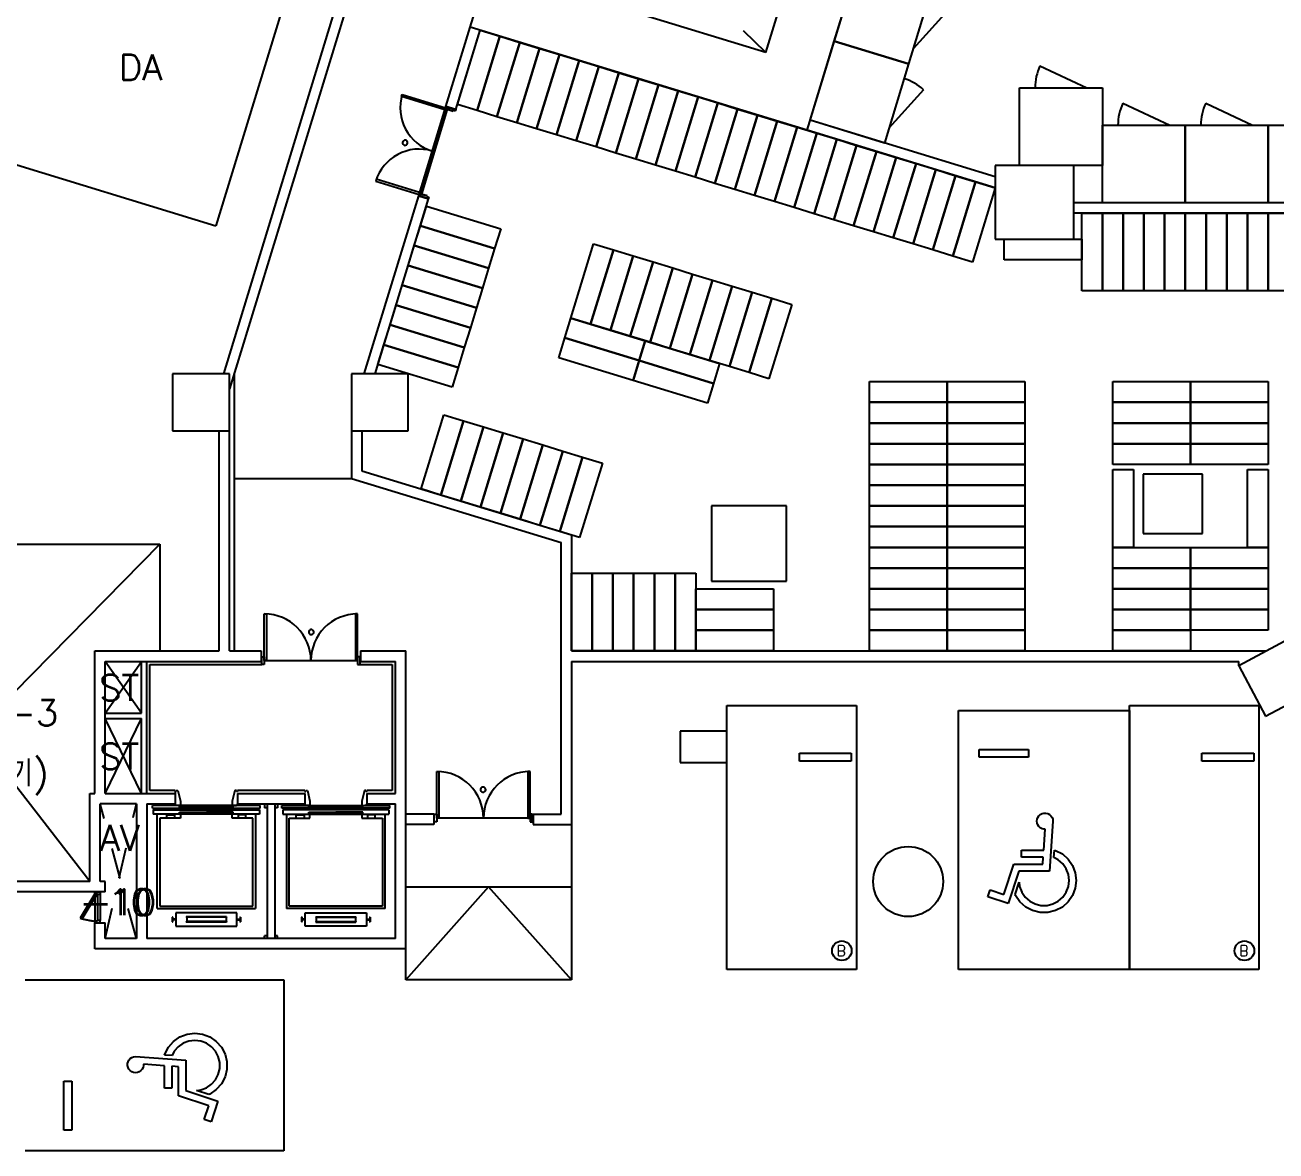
# Model space of a CAD drawing. Header units: millimetres. Extents: x -7614 to 421357, y 87385 to 341757.
# Drawn here: x 168320 to 192470, y 194727 to 216459 of the extents above; entities that cross this region are included whole.
import ezdxf
from ezdxf.enums import TextEntityAlignment as Align

# ---------------------------------------------------------------- set-up
doc = ezdxf.new("R2010")
doc.units = ezdxf.units.MM
doc.header["$LTSCALE"] = 600
doc.header["$MEASUREMENT"] = 0
doc.linetypes.add('HIDDEN', pattern=[2, 1, -1])
doc.layers.add('e-plan', color=9, linetype='CONTINUOUS')
doc.styles.add('kiahn', font='romans.shx', dxfattribs={"bigfont": 'cadhs.shx'})

msp = doc.modelspace()

# ---------------------------------------------------------------- linework, layer by layer
at = {"layer": 'e-plan'}
for p, q in [((176914, 216416), (178902, 222919)), ((182620, 215927), (184258, 221282)), ((183417, 214428), (185405, 220931)), ((183943, 216150), (184411, 217680)), ((173498, 217461), (172007, 212584)), ((174428, 217177), (172150, 209727)), ((174619, 217118), (172270, 209436)), ((185846, 217241), (185378, 215711)), ((182620, 215927), (180134, 216687)), ((186135, 216741), (185465, 215998)), ((176446, 214886), (176914, 216416)), ((183417, 214428), (176914, 216416)), ((176638, 214828), (177105, 216358)), ((176667, 214924), (177105, 216358)), ((177049, 214807), (177488, 216241)), ((177488, 216241), (177049, 214807)), ((177105, 216358), (177488, 216241)), ((177488, 216241), (177870, 216124)), ((183476, 214620), (183943, 216150)), ((183943, 216150), (185378, 215711)), ((185378, 215711), (183943, 216150)), ((177432, 214690), (177870, 216124)), ((177870, 216124), (177432, 214690)), ((177814, 214573), (178253, 216007)), ((178253, 216007), (177814, 214573)), ((177870, 216124), (178253, 216007)), ((178253, 216007), (178636, 215890)), ((178197, 214456), (178636, 215890)), ((178636, 215890), (178197, 214456)), ((178579, 214339), (179018, 215773)), ((179018, 215773), (178579, 214339)), ((178636, 215890), (179018, 215773)), ((179018, 215773), (179401, 215656)), ((185378, 215711), (184910, 214181)), ((187914, 215669), (188820, 215247)), ((178962, 214222), (179401, 215656)), ((179401, 215656), (178962, 214222)), ((179345, 214105), (179783, 215539)), ((179783, 215539), (179345, 214105)), ((179401, 215656), (179783, 215539)), ((179727, 213988), (180166, 215422)), ((180166, 215422), (179727, 213988)), ((179783, 215539), (180166, 215422)), ((180166, 215422), (180548, 215305)), ((180110, 213871), (180548, 215305)), ((180548, 215305), (180110, 213871)), ((180492, 213754), (180931, 215188)), ((180931, 215188), (180492, 213754)), ((180548, 215305), (180931, 215188)), ((180931, 215188), (181313, 215071)), ((185667, 215211), (184998, 214468)), ((187520, 215247), (189120, 215247)), ((187520, 213747), (187520, 215247)), ((189120, 215247), (189120, 213747)), ((175591, 215080), (175602, 215118)), ((175591, 215080), (175602, 215118)), ((176427, 214824), (175591, 215080)), ((176427, 214824), (175591, 215080)), ((175602, 215118), (176439, 214862)), ((175602, 215118), (176439, 214862)), ((180875, 213637), (181313, 215071)), ((181313, 215071), (180875, 213637)), ((181257, 213520), (181696, 214955)), ((181696, 214955), (181257, 213520)), ((181313, 215071), (181696, 214955)), ((181696, 214955), (182078, 214838)), ((189514, 214949), (190420, 214527)), ((191114, 214949), (192020, 214527)), ((176439, 214862), (175927, 213189)), ((175927, 213189), (176439, 214862)), ((175972, 213196), (176471, 214832)), ((176471, 214832), (175972, 213196)), ((176439, 214862), (176427, 214824)), ((176439, 214862), (176427, 214824)), ((176439, 214862), (176446, 214886)), ((176446, 214886), (176439, 214862)), ((176477, 214851), (176439, 214862)), ((176439, 214862), (176477, 214851)), ((176446, 214886), (176638, 214828)), ((176446, 214886), (176638, 214828)), ((176638, 214828), (176446, 214886)), ((176471, 214832), (176477, 214851)), ((176477, 214851), (176471, 214832)), ((176586, 214797), (176471, 214832)), ((176471, 214832), (176586, 214797)), ((176592, 214816), (176586, 214797)), ((176586, 214797), (176592, 214816)), ((176630, 214804), (176592, 214816)), ((176592, 214816), (176630, 214804)), ((176638, 214828), (176630, 214804)), ((176630, 214804), (176638, 214828)), ((177049, 214807), (176667, 214924)), ((177432, 214690), (177049, 214807)), ((181640, 213403), (182078, 214838)), ((182078, 214838), (181640, 213403)), ((182022, 213286), (182461, 214721)), ((182461, 214721), (182022, 213286)), ((182078, 214838), (182461, 214721)), ((182461, 214721), (182843, 214604)), ((177814, 214573), (177432, 214690)), ((178197, 214456), (177814, 214573)), ((178579, 214339), (178197, 214456)), ((182405, 213169), (182843, 214604)), ((182843, 214604), (182405, 213169)), ((182787, 213052), (183226, 214487)), ((183226, 214487), (182787, 213052)), ((182843, 214604), (183226, 214487)), ((183226, 214487), (183608, 214370)), ((187050, 213527), (183476, 214620)), ((184910, 214181), (183476, 214620)), ((189120, 214527), (190720, 214527)), ((189120, 213027), (189120, 214527)), ((190720, 214527), (192320, 214527)), ((190720, 213027), (190720, 214527)), ((190720, 214527), (190720, 213027)), ((192320, 214527), (193920, 214527)), ((192320, 213027), (192320, 214527)), ((192320, 214527), (192320, 213027)), ((178962, 214222), (178579, 214339)), ((179345, 214105), (178962, 214222)), ((183170, 212935), (183608, 214370)), ((183608, 214370), (183170, 212935)), ((187050, 213317), (183417, 214428)), ((183552, 212818), (183991, 214253)), ((183991, 214253), (183552, 212818)), ((183608, 214370), (183991, 214253)), ((183991, 214253), (184373, 214136)), ((166816, 214171), (172007, 212584)), ((179727, 213988), (179345, 214105)), ((180110, 213871), (179727, 213988)), ((183935, 212701), (184373, 214136)), ((184373, 214136), (183935, 212701)), ((184317, 212584), (184756, 214019)), ((184756, 214019), (184317, 212584)), ((184373, 214136), (184756, 214019)), ((184756, 214019), (185138, 213902)), ((180492, 213754), (180110, 213871)), ((180875, 213637), (180492, 213754)), ((184700, 212468), (185138, 213902)), ((185138, 213902), (184700, 212468)), ((185082, 212351), (185521, 213785)), ((185521, 213785), (185082, 212351)), ((185138, 213902), (185521, 213785)), ((185521, 213785), (185903, 213668)), ((189120, 213747), (187520, 213747)), ((181257, 213520), (180875, 213637)), ((181640, 213403), (181257, 213520)), ((185465, 212234), (185903, 213668)), ((185903, 213668), (185465, 212234)), ((185847, 212117), (186286, 213551)), ((186286, 213551), (185847, 212117)), ((185903, 213668), (186286, 213551)), ((186286, 213551), (186668, 213434)), ((175102, 213483), (175091, 213445)), ((175102, 213483), (175091, 213445)), ((175091, 213445), (175927, 213189)), ((175091, 213445), (175927, 213189)), ((175939, 213227), (175102, 213483)), ((175939, 213227), (175102, 213483)), ((182022, 213286), (181640, 213403)), ((182405, 213169), (182022, 213286)), ((186230, 212000), (186668, 213434)), ((186668, 213434), (186230, 212000)), ((187051, 213317), (186612, 211883)), ((186668, 213434), (187051, 213317)), ((174869, 209727), (175920, 213165)), ((175078, 209727), (176111, 213107)), ((175927, 213189), (175920, 213165)), ((175920, 213165), (175927, 213189)), ((175920, 213165), (176111, 213107)), ((175920, 213165), (176111, 213107)), ((176111, 213107), (175920, 213165)), ((175927, 213189), (175939, 213227)), ((175927, 213189), (175939, 213227)), ((175966, 213177), (175927, 213189)), ((175927, 213189), (175966, 213177)), ((175972, 213196), (175966, 213177)), ((175966, 213177), (175972, 213196)), ((176086, 213161), (175972, 213196)), ((175972, 213196), (176086, 213161)), ((176080, 213142), (176086, 213161)), ((176086, 213161), (176080, 213142)), ((176119, 213130), (176080, 213142)), ((176080, 213142), (176119, 213130)), ((176111, 213107), (176119, 213130)), ((176119, 213130), (176111, 213107)), ((182787, 213052), (182405, 213169)), ((183170, 212935), (182787, 213052)), ((195520, 213027), (188570, 213027)), ((190720, 213027), (189120, 213027)), ((192320, 213027), (190720, 213027)), ((193920, 213027), (192320, 213027)), ((175952, 212584), (176069, 212966)), ((176069, 212966), (177503, 212528)), ((183552, 212818), (183170, 212935)), ((183935, 212701), (183552, 212818)), ((195520, 212827), (188570, 212827)), ((188720, 212827), (189120, 212827)), ((188720, 211327), (188720, 212827)), ((189120, 212827), (189120, 211327)), ((189120, 212827), (189520, 212827)), ((189120, 211327), (189120, 212827)), ((189520, 212827), (189520, 211327)), ((189520, 212827), (189920, 212827)), ((189520, 211327), (189520, 212827)), ((189920, 212827), (189920, 211327)), ((189920, 212827), (190320, 212827)), ((189920, 211327), (189920, 212827)), ((190320, 212827), (190320, 211327)), ((190320, 212827), (190720, 212827)), ((190320, 211327), (190320, 212827)), ((190720, 212827), (190720, 211327)), ((190720, 212827), (191120, 212827)), ((190720, 211327), (190720, 212827)), ((191120, 212827), (191120, 211327)), ((191120, 212827), (191520, 212827)), ((191120, 211327), (191120, 212827)), ((191520, 212827), (191520, 211327)), ((191520, 212827), (191920, 212827)), ((191520, 211327), (191520, 212827)), ((191920, 212827), (191920, 211327)), ((191920, 212827), (192320, 212827)), ((191920, 211327), (191920, 212827)), ((192320, 212827), (192320, 211327)), ((192320, 212827), (192720, 212827)), ((192320, 211327), (192320, 212827)), ((175835, 212201), (175952, 212584)), ((177386, 212145), (175952, 212584)), ((175952, 212584), (177386, 212145)), ((177503, 212528), (177386, 212145)), ((184317, 212584), (183935, 212701)), ((184700, 212468), (184317, 212584)), ((185082, 212351), (184700, 212468)), ((185465, 212234), (185082, 212351)), ((187220, 211927), (187220, 212327)), ((187220, 212327), (188720, 212327)), ((188720, 212327), (188720, 211927)), ((175718, 211819), (175835, 212201)), ((177269, 211763), (175835, 212201)), ((175835, 212201), (177269, 211763)), ((177386, 212145), (177269, 211763)), ((178858, 210803), (179296, 212237)), ((179679, 212120), (179240, 210686)), ((179240, 210686), (179679, 212120)), ((179296, 212237), (179679, 212120)), ((179679, 212120), (180061, 212003)), ((185847, 212117), (185465, 212234)), ((186230, 212000), (185847, 212117)), ((175601, 211436), (175718, 211819)), ((177152, 211380), (175718, 211819)), ((175718, 211819), (177152, 211380)), ((179623, 210569), (180061, 212003)), ((180061, 212003), (179623, 210569)), ((180005, 210452), (180444, 211886)), ((180444, 211886), (180005, 210452)), ((180061, 212003), (180444, 211886)), ((180444, 211886), (180826, 211770)), ((186612, 211883), (186230, 212000)), ((188720, 211927), (187220, 211927)), ((177269, 211763), (177152, 211380)), ((180388, 210335), (180826, 211770)), ((180826, 211770), (180388, 210335)), ((180770, 210218), (181209, 211653)), ((181209, 211653), (180770, 210218)), ((180826, 211770), (181209, 211653)), ((181209, 211653), (181592, 211536)), ((175484, 211054), (175601, 211436)), ((177035, 210998), (175601, 211436)), ((175601, 211436), (177035, 210998)), ((177152, 211380), (177035, 210998)), ((181153, 210101), (181592, 211536)), ((181592, 211536), (181153, 210101)), ((181535, 209984), (181974, 211419)), ((181974, 211419), (181535, 209984)), ((181592, 211536), (181974, 211419)), ((181974, 211419), (182357, 211302)), ((189120, 211327), (188720, 211327)), ((189520, 211327), (189120, 211327)), ((189920, 211327), (189520, 211327)), ((190320, 211327), (189920, 211327)), ((190720, 211327), (190320, 211327)), ((191120, 211327), (190720, 211327)), ((191520, 211327), (191120, 211327)), ((191920, 211327), (191520, 211327)), ((192320, 211327), (191920, 211327)), ((192720, 211327), (192320, 211327)), ((181918, 209867), (182357, 211302)), ((182357, 211302), (181918, 209867)), ((182301, 209750), (182739, 211185)), ((182739, 211185), (182301, 209750)), ((182357, 211302), (182739, 211185)), ((182739, 211185), (183122, 211068)), ((175367, 210671), (175484, 211054)), ((176918, 210615), (175484, 211054)), ((175484, 211054), (176918, 210615)), ((177035, 210998), (176918, 210615)), ((183122, 211068), (182683, 209633)), ((175250, 210289), (175367, 210671)), ((175367, 210671), (176801, 210233)), ((176801, 210233), (175367, 210671)), ((176918, 210615), (176801, 210233)), ((178741, 210420), (178858, 210803)), ((178858, 210803), (180292, 210364)), ((179240, 210686), (178858, 210803)), ((179623, 210569), (179240, 210686)), ((178624, 210038), (178741, 210420)), ((178741, 210420), (180175, 209982)), ((180175, 209982), (178741, 210420)), ((180005, 210452), (179623, 210569)), ((180388, 210335), (180005, 210452)), ((180292, 210364), (180175, 209982)), ((180175, 209982), (180292, 210364)), ((180292, 210364), (181727, 209926)), ((175133, 209906), (175250, 210289)), ((175250, 210289), (176684, 209850)), ((176684, 209850), (175250, 210289)), ((176801, 210233), (176684, 209850)), ((180770, 210218), (180388, 210335)), ((181153, 210101), (180770, 210218)), ((176567, 209468), (175133, 209906)), ((180058, 209599), (178624, 210038)), ((180175, 209982), (180058, 209599)), ((180058, 209599), (180175, 209982)), ((180175, 209982), (181610, 209543)), ((181610, 209543), (180175, 209982)), ((181535, 209984), (181153, 210101)), ((181918, 209867), (181535, 209984)), ((181727, 209926), (181610, 209543)), ((182301, 209750), (181918, 209867)), ((172359, 209727), (172359, 204377)), ((176684, 209850), (176567, 209468)), ((182683, 209633), (182301, 209750)), ((181493, 209161), (180058, 209599)), ((181610, 209543), (181493, 209161)), ((184620, 209177), (184620, 209577)), ((184620, 209577), (186120, 209577)), ((186120, 209577), (186120, 209177)), ((186120, 209177), (186120, 209577)), ((186120, 209577), (187620, 209577)), ((187620, 209577), (187620, 209177)), ((189320, 209177), (189320, 209577)), ((189320, 209577), (190820, 209577)), ((190820, 209577), (190820, 209177)), ((190820, 209177), (190820, 209577)), ((190820, 209577), (192320, 209577)), ((192320, 209577), (192320, 209177)), ((186120, 209177), (184620, 209177)), ((184620, 208777), (184620, 209177)), ((184620, 209177), (186120, 209177)), ((186120, 209177), (186120, 208777)), ((187620, 209177), (186120, 209177)), ((186120, 208777), (186120, 209177)), ((186120, 209177), (187620, 209177)), ((187620, 209177), (187620, 208777)), ((190820, 209177), (189320, 209177)), ((189320, 208777), (189320, 209177)), ((189320, 209177), (190820, 209177)), ((190820, 209177), (190820, 208777)), ((192320, 209177), (190820, 209177)), ((190820, 208777), (190820, 209177)), ((190820, 209177), (192320, 209177)), ((192320, 209177), (192320, 208777)), ((175967, 207504), (176406, 208938)), ((176406, 208938), (176788, 208821)), ((176349, 207387), (176788, 208821)), ((176788, 208821), (176349, 207387)), ((176732, 207270), (177171, 208704)), ((177171, 208704), (176732, 207270)), ((176788, 208821), (177171, 208704)), ((177171, 208704), (177553, 208588)), ((186120, 208777), (184620, 208777)), ((184620, 208377), (184620, 208777)), ((184620, 208777), (186120, 208777)), ((186120, 208777), (186120, 208377)), ((187620, 208777), (186120, 208777)), ((186120, 208377), (186120, 208777)), ((186120, 208777), (187620, 208777)), ((187620, 208777), (187620, 208377)), ((190820, 208777), (189320, 208777)), ((189320, 208377), (189320, 208777)), ((189320, 208777), (190820, 208777)), ((190820, 208777), (190820, 208377)), ((192320, 208777), (190820, 208777)), ((190820, 208377), (190820, 208777)), ((190820, 208777), (192320, 208777)), ((192320, 208777), (192320, 208377)), ((172070, 204377), (172070, 208627)), ((172270, 204377), (172270, 208627)), ((174620, 208627), (174620, 207707)), ((174820, 208627), (174820, 207854)), ((177115, 207153), (177553, 208588)), ((177553, 208588), (177115, 207153)), ((177497, 207036), (177936, 208471)), ((177936, 208471), (177497, 207036)), ((177553, 208588), (177936, 208471)), ((177936, 208471), (178318, 208354)), ((177880, 206919), (178318, 208354)), ((178318, 208354), (177880, 206919)), ((178262, 206802), (178701, 208237)), ((178701, 208237), (178262, 206802)), ((178318, 208354), (178701, 208237)), ((178701, 208237), (179083, 208120)), ((186120, 208377), (184620, 208377)), ((184620, 207977), (184620, 208377)), ((184620, 208377), (186120, 208377)), ((186120, 208377), (186120, 207977)), ((187620, 208377), (186120, 208377)), ((186120, 207977), (186120, 208377)), ((186120, 208377), (187620, 208377)), ((187620, 208377), (187620, 207977)), ((190820, 208377), (189320, 208377)), ((189320, 207977), (189320, 208377)), ((189320, 208377), (190820, 208377)), ((190820, 208377), (190820, 207977)), ((192320, 208377), (190820, 208377)), ((190820, 207977), (190820, 208377)), ((190820, 208377), (192320, 208377)), ((192320, 208377), (192320, 207977)), ((178645, 206685), (179083, 208120)), ((179083, 208120), (178645, 206685)), ((179466, 208003), (179027, 206568)), ((179083, 208120), (179466, 208003)), ((186120, 207977), (184620, 207977)), ((184620, 207577), (184620, 207977)), ((184620, 207977), (186120, 207977)), ((186120, 207977), (186120, 207577)), ((187620, 207977), (186120, 207977)), ((186120, 207577), (186120, 207977)), ((186120, 207977), (187620, 207977)), ((187620, 207977), (187620, 207577)), ((190820, 207977), (189320, 207977)), ((192320, 207977), (190820, 207977)), ((174620, 207707), (178670, 206468)), ((174820, 207854), (178870, 206616)), ((189320, 207877), (189720, 207877)), ((189320, 206377), (189320, 207877)), ((189720, 207877), (189720, 206377)), ((191055, 207792), (189905, 207792)), ((189905, 207792), (189905, 206642)), ((191055, 206642), (191055, 207792)), ((191920, 207877), (192320, 207877)), ((191920, 206377), (191920, 207877)), ((192320, 207877), (192320, 206377)), ((176349, 207387), (175967, 207504)), ((186120, 207577), (184620, 207577)), ((184620, 207177), (184620, 207577)), ((184620, 207577), (186120, 207577)), ((186120, 207577), (186120, 207177)), ((187620, 207577), (186120, 207577)), ((186120, 207177), (186120, 207577)), ((186120, 207577), (187620, 207577)), ((187620, 207577), (187620, 207177)), ((176732, 207270), (176349, 207387)), ((177115, 207153), (176732, 207270)), ((177497, 207036), (177115, 207153)), ((177880, 206919), (177497, 207036)), ((186120, 207177), (184620, 207177)), ((184620, 206777), (184620, 207177)), ((184620, 207177), (186120, 207177)), ((186120, 207177), (186120, 206777)), ((187620, 207177), (186120, 207177)), ((186120, 206777), (186120, 207177)), ((186120, 207177), (187620, 207177)), ((187620, 207177), (187620, 206777)), ((178262, 206802), (177880, 206919)), ((178645, 206685), (178262, 206802)), ((186120, 206777), (184620, 206777)), ((184620, 206377), (184620, 206777)), ((184620, 206777), (186120, 206777)), ((186120, 206777), (186120, 206377)), ((187620, 206777), (186120, 206777)), ((186120, 206377), (186120, 206777)), ((186120, 206777), (187620, 206777)), ((187620, 206777), (187620, 206377)), ((179027, 206568), (178645, 206685)), ((178870, 206616), (178870, 204377)), ((189905, 206642), (191055, 206642)), ((169570, 199927), (164520, 206438)), ((164520, 199927), (170920, 206438)), ((164520, 206438), (170920, 206438)), ((170920, 206438), (170920, 204377)), ((178670, 201227), (178670, 206468)), ((186120, 206377), (184620, 206377)), ((184620, 205977), (184620, 206377)), ((184620, 206377), (186120, 206377)), ((186120, 206377), (186120, 205977)), ((187620, 206377), (186120, 206377)), ((186120, 205977), (186120, 206377)), ((186120, 206377), (187620, 206377)), ((187620, 206377), (187620, 205977)), ((189720, 206377), (189320, 206377)), ((189320, 205977), (189320, 206377)), ((189320, 206377), (190820, 206377)), ((190820, 206377), (190820, 205977)), ((190820, 205977), (190820, 206377)), ((190820, 206377), (192320, 206377)), ((192320, 206377), (191920, 206377)), ((192320, 206377), (192320, 205977)), ((178870, 204377), (178870, 205877)), ((178870, 205877), (179270, 205877)), ((179270, 204377), (179270, 205877)), ((179270, 205877), (179670, 205877)), ((179270, 205877), (179270, 204377)), ((179670, 204377), (179670, 205877)), ((179670, 205877), (180070, 205877)), ((179670, 205877), (179670, 204377)), ((180070, 204377), (180070, 205877)), ((180070, 205877), (180470, 205877)), ((180070, 205877), (180070, 204377)), ((180470, 204377), (180470, 205877)), ((180470, 205877), (180870, 205877)), ((180470, 205877), (180470, 204377)), ((180870, 204377), (180870, 205877)), ((180870, 205877), (181270, 205877)), ((180870, 205877), (180870, 204377)), ((181270, 205877), (181270, 204377)), ((186120, 205977), (184620, 205977)), ((184620, 205577), (184620, 205977)), ((184620, 205977), (186120, 205977)), ((186120, 205977), (186120, 205577)), ((187620, 205977), (186120, 205977)), ((186120, 205577), (186120, 205977)), ((186120, 205977), (187620, 205977)), ((187620, 205977), (187620, 205577)), ((190820, 205977), (189320, 205977)), ((189320, 205577), (189320, 205977)), ((189320, 205977), (190820, 205977)), ((190820, 205977), (190820, 205577)), ((192320, 205977), (190820, 205977)), ((190820, 205577), (190820, 205977)), ((190820, 205977), (192320, 205977)), ((192320, 205977), (192320, 205577)), ((181270, 205177), (181270, 205577)), ((181270, 205577), (182770, 205577)), ((182770, 205577), (182770, 205177)), ((186120, 205577), (184620, 205577)), ((184620, 205177), (184620, 205577)), ((184620, 205577), (186120, 205577)), ((186120, 205577), (186120, 205177)), ((187620, 205577), (186120, 205577)), ((186120, 205177), (186120, 205577)), ((186120, 205577), (187620, 205577)), ((187620, 205577), (187620, 205177)), ((190820, 205577), (189320, 205577)), ((189320, 205177), (189320, 205577)), ((189320, 205577), (190820, 205577)), ((190820, 205577), (190820, 205177)), ((192320, 205577), (190820, 205577)), ((190820, 205177), (190820, 205577)), ((190820, 205577), (192320, 205577)), ((192320, 205577), (192320, 205177)), ((172940, 204192), (172940, 205092)), ((172940, 205092), (172980, 205092)), ((172980, 205092), (172980, 204192)), ((174740, 205092), (174700, 205092)), ((174700, 205092), (174700, 204192)), ((174740, 204192), (174740, 205092)), ((182770, 205177), (181270, 205177)), ((181270, 204777), (181270, 205177)), ((181270, 205177), (182770, 205177)), ((182770, 205177), (182770, 204777)), ((184620, 204777), (184620, 205177)), ((184620, 205177), (186120, 205177)), ((186120, 205177), (184620, 205177)), ((186120, 204777), (186120, 205177)), ((186120, 205177), (187620, 205177)), ((186120, 205177), (186120, 204777)), ((187620, 205177), (186120, 205177)), ((187620, 205177), (187620, 204777)), ((189320, 204777), (189320, 205177)), ((189320, 205177), (190820, 205177)), ((190820, 205177), (189320, 205177)), ((190820, 204777), (190820, 205177)), ((190820, 205177), (192320, 205177)), ((190820, 205177), (190820, 204777)), ((192320, 205177), (190820, 205177)), ((192320, 205177), (192320, 204777)), ((182770, 204777), (181270, 204777)), ((181270, 204377), (181270, 204777)), ((181270, 204777), (182770, 204777)), ((182770, 204777), (182770, 204377)), ((186120, 204777), (184620, 204777)), ((184620, 204377), (184620, 204777)), ((184620, 204777), (186120, 204777)), ((187620, 204777), (186120, 204777)), ((186120, 204377), (186120, 204777)), ((186120, 204777), (187620, 204777)), ((186120, 204777), (186120, 204377)), ((187620, 204777), (187620, 204377)), ((190820, 204777), (189320, 204777)), ((189320, 204377), (189320, 204777)), ((189320, 204777), (190820, 204777)), ((192320, 204777), (190820, 204777)), ((190820, 204777), (190820, 204377)), ((169670, 204377), (172070, 204377)), ((169670, 201627), (169670, 204377)), ((172270, 204377), (172880, 204377)), ((172880, 204377), (172880, 204177)), ((174800, 204377), (175670, 204377)), ((174800, 204377), (174800, 204177)), ((175670, 198627), (175670, 204377)), ((175670, 198627), (175670, 204377)), ((178870, 204377), (192287, 204377)), ((179270, 204377), (178870, 204377)), ((179670, 204377), (179270, 204377)), ((180070, 204377), (179670, 204377)), ((180470, 204377), (180070, 204377)), ((180870, 204377), (180470, 204377)), ((181270, 204377), (180870, 204377)), ((182770, 204377), (181270, 204377)), ((186120, 204377), (184620, 204377)), ((187620, 204377), (186120, 204377)), ((190820, 204377), (189320, 204377)), ((169870, 204177), (172880, 204177)), ((169870, 201627), (169870, 204177)), ((169870, 203177), (170570, 204177)), ((170570, 203177), (169870, 204177)), ((170570, 203177), (170570, 204177)), ((170670, 201627), (170670, 204177)), ((170730, 201687), (170730, 204117)), ((170730, 204117), (172890, 204117)), ((172890, 204117), (172890, 204267)), ((172890, 204267), (172940, 204267)), ((172940, 204117), (172890, 204117)), ((172940, 204267), (172940, 204117)), ((172940, 204192), (174740, 204192)), ((172980, 204192), (172940, 204192)), ((174700, 204192), (174740, 204192)), ((174740, 204267), (174740, 204117)), ((174790, 204267), (174740, 204267)), ((174740, 204117), (174790, 204117)), ((174790, 204117), (174790, 204267)), ((174790, 204117), (175410, 204117)), ((174800, 204177), (175470, 204177)), ((175410, 204117), (175410, 201687)), ((175470, 201627), (175470, 204177)), ((175470, 201627), (175470, 204177)), ((178870, 204177), (191754, 204177)), ((178870, 204177), (178870, 201027)), ((191754, 204093), (191754, 204177)), ((169870, 203177), (170570, 203177)), ((181870, 203327), (184370, 203327)), ((181870, 198227), (181870, 203327)), ((184370, 203327), (184370, 198227)), ((186342, 198227), (186342, 203227)), ((186342, 203227), (189642, 203227)), ((189642, 203327), (192142, 203327)), ((189642, 198227), (189642, 203327)), ((189642, 203227), (189642, 198227)), ((192142, 203327), (192142, 198227)), ((169870, 203077), (170570, 203077)), ((170570, 201627), (169870, 203077)), ((169870, 201627), (170570, 203077)), ((170570, 201627), (170570, 203077)), ((183270, 202252), (183270, 202402)), ((183270, 202402), (184270, 202402)), ((184270, 202402), (184270, 202252)), ((186742, 202325), (186742, 202475)), ((186742, 202475), (187692, 202475)), ((187692, 202475), (187692, 202325)), ((191042, 202252), (191042, 202402)), ((191042, 202402), (192042, 202402)), ((192042, 202402), (192042, 202252)), ((184270, 202252), (183270, 202252)), ((187692, 202325), (186742, 202325)), ((192042, 202252), (191042, 202252)), ((176270, 201152), (176270, 202052)), ((176270, 202052), (176310, 202052)), ((176310, 202052), (176310, 201152)), ((178070, 202052), (178030, 202052)), ((178030, 202052), (178030, 201152)), ((178070, 201152), (178070, 202052)), ((171221, 201687), (170730, 201687)), ((171221, 201687), (171221, 201662)), ((171221, 201662), (171221, 201427)), ((171221, 201662), (171241, 201662)), ((171241, 201662), (171241, 201687)), ((171241, 201687), (171271, 201687)), ((171271, 201687), (171321, 201477)), ((172371, 201687), (172321, 201477)), ((172401, 201687), (172371, 201687)), ((172401, 201662), (172401, 201687)), ((172421, 201662), (172401, 201662)), ((172421, 201687), (172421, 201662)), ((173721, 201687), (172421, 201687)), ((173721, 201687), (173721, 201662)), ((173721, 201662), (173741, 201662)), ((173741, 201662), (173741, 201687)), ((173741, 201687), (173771, 201687)), ((173771, 201687), (173821, 201477)), ((174871, 201687), (174821, 201477)), ((174901, 201687), (174871, 201687)), ((174901, 201662), (174901, 201687)), ((174921, 201662), (174901, 201662)), ((174921, 201687), (174921, 201662)), ((175410, 201687), (174921, 201687)), ((169570, 199927), (169570, 201627)), ((169570, 201627), (169670, 201627)), ((170470, 201427), (169770, 201427)), ((169770, 199927), (169770, 201427)), ((169870, 201627), (171221, 201627)), ((170470, 201427), (170470, 198827)), ((170670, 201427), (171221, 201427)), ((170670, 201427), (170670, 198827)), ((171221, 201627), (171221, 201427)), ((171241, 201417), (171221, 201417)), ((171221, 201417), (171221, 201397)), ((171241, 201397), (171241, 201417)), ((171321, 201477), (171321, 201397)), ((172321, 201477), (172321, 201397)), ((172401, 201397), (172401, 201417)), ((172401, 201417), (172421, 201417)), ((172421, 201627), (173721, 201627)), ((172421, 201627), (172421, 201427)), ((172421, 201427), (173721, 201427)), ((172421, 201417), (172421, 201397)), ((172945, 201427), (172945, 201352)), ((172995, 201427), (172995, 198827)), ((173145, 201427), (173145, 198827)), ((173195, 201427), (173195, 201352)), ((173721, 201627), (173721, 201427)), ((173741, 201417), (173721, 201417)), ((173721, 201417), (173721, 201397)), ((173741, 201397), (173741, 201417)), ((173821, 201477), (173821, 201397)), ((174821, 201477), (174821, 201397)), ((174901, 201397), (174901, 201417)), ((174901, 201417), (174921, 201417)), ((174921, 201627), (175470, 201627)), ((174921, 201627), (174921, 201427)), ((174921, 201427), (175470, 201427)), ((174921, 201417), (174921, 201397)), ((175470, 198827), (175470, 201427)), ((175470, 198827), (175470, 201427)), ((172861, 201397), (170781, 201397)), ((170781, 201342), (170781, 201397)), ((170781, 201342), (172861, 201342)), ((170796, 201312), (172846, 201312)), ((170796, 201312), (170796, 201230)), ((172846, 201230), (170796, 201230)), ((170871, 199406), (170871, 201230)), ((171058, 201150), (171058, 201217)), ((171058, 201217), (171208, 201217)), ((171208, 201217), (171208, 201150)), ((171321, 201397), (171241, 201397)), ((171301, 201387), (171820, 201387)), ((171301, 201355), (171301, 201387)), ((171820, 201355), (171301, 201355)), ((171301, 201267), (171820, 201267)), ((171301, 201235), (171301, 201267)), ((171820, 201235), (171301, 201235)), ((171321, 201230), (171321, 201150)), ((171820, 201387), (171820, 201355)), ((171820, 201267), (171820, 201235)), ((172341, 201387), (171822, 201387)), ((171822, 201387), (171822, 201355)), ((171822, 201355), (172341, 201355)), ((172341, 201267), (171822, 201267)), ((171822, 201267), (171822, 201235)), ((171822, 201235), (172341, 201235)), ((172321, 201397), (172401, 201397)), ((172321, 201150), (172321, 201230)), ((172341, 201355), (172341, 201387)), ((172341, 201235), (172341, 201267)), ((172583, 201217), (172433, 201217)), ((172433, 201217), (172433, 201150)), ((172583, 201150), (172583, 201217)), ((172771, 201230), (172771, 199406)), ((172846, 201312), (172846, 201230)), ((172861, 201342), (172861, 201397)), ((172995, 201352), (172945, 201352)), ((173195, 201352), (173145, 201352)), ((173281, 201397), (175361, 201397)), ((173281, 201342), (173281, 201397)), ((175361, 201342), (173281, 201342)), ((175346, 201312), (173296, 201312)), ((173296, 201312), (173296, 201230)), ((173296, 201230), (175346, 201230)), ((173371, 201230), (173371, 199406)), ((173558, 201150), (173558, 201217)), ((173558, 201217), (173708, 201217)), ((173708, 201217), (173708, 201150)), ((173821, 201397), (173741, 201397)), ((173801, 201387), (174320, 201387)), ((173801, 201355), (173801, 201387)), ((174320, 201355), (173801, 201355)), ((173801, 201267), (174320, 201267)), ((173801, 201235), (173801, 201267)), ((174320, 201235), (173801, 201235)), ((173821, 201150), (173821, 201230)), ((174320, 201387), (174320, 201355)), ((174320, 201267), (174320, 201235)), ((174841, 201387), (174322, 201387)), ((174322, 201387), (174322, 201355)), ((174322, 201355), (174841, 201355)), ((174841, 201267), (174322, 201267)), ((174322, 201267), (174322, 201235)), ((174322, 201235), (174841, 201235)), ((174821, 201397), (174901, 201397)), ((174821, 201230), (174821, 201150)), ((174841, 201355), (174841, 201387)), ((174841, 201235), (174841, 201267)), ((175083, 201217), (174933, 201217)), ((174933, 201217), (174933, 201150)), ((175083, 201150), (175083, 201217)), ((175271, 199406), (175271, 201230)), ((175346, 201312), (175346, 201230)), ((175361, 201342), (175361, 201397)), ((175361, 201342), (175361, 201397)), ((176210, 201227), (175670, 201227)), ((176210, 201227), (176210, 201027)), ((176220, 201077), (176220, 201227)), ((176220, 201227), (176270, 201227)), ((176270, 201227), (176270, 201077)), ((178070, 201227), (178070, 201077)), ((178120, 201227), (178070, 201227)), ((178120, 201077), (178120, 201227)), ((178130, 201227), (178130, 201027)), ((178130, 201227), (178670, 201227)), ((187872, 201165), (187893, 201195)), ((187893, 201195), (187921, 201220)), ((187921, 201220), (187954, 201238)), ((187954, 201238), (187991, 201247)), ((187991, 201247), (188028, 201247)), ((188028, 201247), (188065, 201238)), ((188065, 201238), (188098, 201220)), ((188098, 201220), (188126, 201195)), ((188126, 201195), (188147, 201165)), ((171016, 201150), (170921, 201150)), ((170921, 201150), (170921, 199450)), ((171321, 201150), (171016, 201150)), ((172679, 201150), (172321, 201150)), ((172721, 201150), (172679, 201150)), ((172721, 199450), (172721, 201150)), ((173421, 199450), (173421, 201150)), ((173421, 201150), (173463, 201150)), ((173463, 201150), (173821, 201150)), ((174821, 201150), (175126, 201150)), ((175126, 201150), (175221, 201150)), ((175221, 201150), (175221, 199450)), ((176210, 201027), (175670, 201027)), ((176270, 201077), (176220, 201077)), ((178070, 201152), (176270, 201152)), ((176310, 201152), (176270, 201152)), ((178030, 201152), (178070, 201152)), ((178070, 201077), (178120, 201077)), ((178130, 201027), (178870, 201027)), ((178870, 201027), (178870, 199827)), ((187854, 201092), (187859, 201130)), ((187859, 201055), (187854, 201092)), ((187859, 201130), (187872, 201165)), ((187872, 201020), (187859, 201055)), ((187893, 200989), (187872, 201020)), ((187921, 200964), (187893, 200989)), ((187954, 200947), (187921, 200964)), ((187991, 200938), (187954, 200947)), ((187987, 200533), (188015, 200938)), ((188015, 200938), (187991, 200938)), ((188165, 201092), (188096, 200125)), ((188147, 201165), (188161, 201130)), ((188161, 201130), (188165, 201092)), ((187557, 200395), (187557, 200533)), ((187557, 200533), (187987, 200533)), ((188184, 200389), (188194, 200533)), ((188194, 200533), (188213, 200529)), ((188213, 200529), (188346, 200459)), ((188346, 200459), (188458, 200360)), ((187214, 199677), (187409, 200263)), ((187409, 200263), (187967, 200263)), ((187977, 200395), (187557, 200395)), ((187967, 200263), (187977, 200395)), ((188267, 200345), (188184, 200389)), ((188354, 200268), (188267, 200345)), ((188421, 200172), (188354, 200268)), ((188458, 200360), (188543, 200236)), ((188543, 200236), (188596, 200096)), ((187508, 200125), (187301, 199502)), ((188096, 200125), (187508, 200125)), ((188462, 200063), (188421, 200172)), ((188476, 199947), (188462, 200063)), ((188596, 200096), (188614, 199947)), ((169870, 199727), (164320, 199727)), ((169570, 199927), (164520, 199927)), ((169670, 199727), (169770, 199727)), ((169670, 199692), (169670, 199727)), ((169870, 199927), (169770, 199927)), ((169770, 199727), (169770, 199692)), ((169870, 199727), (169870, 199927)), ((177270, 199827), (175670, 198027)), ((175670, 198027), (175670, 199827)), ((175670, 199827), (178870, 199827)), ((178870, 198027), (177270, 199827)), ((178870, 199827), (178870, 198027)), ((186908, 199634), (186951, 199765)), ((186951, 199765), (187214, 199677)), ((187433, 199680), (187512, 199917)), ((187512, 199917), (187522, 199831)), ((187522, 199831), (187564, 199722)), ((187564, 199722), (187630, 199626)), ((188354, 199626), (188421, 199722)), ((188421, 199722), (188462, 199831)), ((188462, 199831), (188476, 199947)), ((188596, 199798), (188543, 199658)), ((188614, 199947), (188596, 199798)), ((169670, 199692), (169670, 199162)), ((169720, 199692), (169670, 199692)), ((169720, 199677), (169720, 199692)), ((169720, 199677), (169720, 199177)), ((169770, 199677), (169720, 199677)), ((169770, 199692), (169770, 199677)), ((169770, 199677), (169770, 199177)), ((187301, 199502), (186908, 199634)), ((187441, 199658), (187433, 199680)), ((187527, 199535), (187441, 199658)), ((187639, 199435), (187527, 199535)), ((187630, 199626), (187717, 199549)), ((187717, 199549), (187821, 199495)), ((187821, 199495), (187934, 199467)), ((188051, 199467), (188164, 199495)), ((188164, 199495), (188267, 199549)), ((188267, 199549), (188354, 199626)), ((188458, 199535), (188346, 199435)), ((188543, 199658), (188458, 199535)), ((170871, 199406), (172771, 199406)), ((170921, 199450), (172721, 199450)), ((171159, 199240), (171159, 199151)), ((171164, 199240), (171159, 199240)), ((171167, 199238), (171170, 199204)), ((172411, 199326), (171231, 199326)), ((171231, 199326), (171231, 199066)), ((172209, 199246), (171433, 199246)), ((171433, 199246), (171433, 199238)), ((172209, 199238), (171433, 199238)), ((171441, 199238), (171441, 199154)), ((172201, 199238), (172201, 199154)), ((172209, 199246), (172209, 199238)), ((172411, 199066), (172411, 199326)), ((172475, 199238), (172472, 199204)), ((172477, 199240), (172483, 199240)), ((172483, 199240), (172483, 199151)), ((175271, 199406), (173371, 199406)), ((175221, 199450), (173421, 199450)), ((173659, 199240), (173659, 199151)), ((173664, 199240), (173659, 199240)), ((173667, 199238), (173670, 199204)), ((173731, 199326), (174911, 199326)), ((173731, 199066), (173731, 199326)), ((173933, 199246), (174709, 199246)), ((173933, 199246), (173933, 199238)), ((173933, 199238), (174709, 199238)), ((173941, 199238), (173941, 199154)), ((174701, 199238), (174701, 199154)), ((174709, 199246), (174709, 199238)), ((174911, 199326), (174911, 199066)), ((174975, 199238), (174972, 199204)), ((174977, 199240), (174983, 199240)), ((174983, 199240), (174983, 199151)), ((187772, 199366), (187639, 199435)), ((187917, 199330), (187772, 199366)), ((188067, 199330), (187917, 199330)), ((187934, 199467), (188051, 199467)), ((188213, 199366), (188067, 199330)), ((188346, 199435), (188213, 199366)), ((169720, 199162), (169670, 199162)), ((169670, 199162), (169670, 199127)), ((169670, 198627), (169670, 199127)), ((169670, 199127), (169870, 199127)), ((169670, 199127), (169770, 199127)), ((169770, 199177), (169720, 199177)), ((169720, 199177), (169720, 199162)), ((169770, 199162), (169770, 199177)), ((169770, 199127), (169770, 199162)), ((169870, 198827), (169870, 199127)), ((171164, 199151), (171159, 199151)), ((171170, 199188), (171167, 199154)), ((171170, 199204), (171173, 199200)), ((171170, 199188), (171173, 199191)), ((171186, 199200), (171173, 199200)), ((171186, 199191), (171173, 199191)), ((171189, 199204), (171186, 199200)), ((171189, 199188), (171186, 199191)), ((171220, 199204), (171189, 199204)), ((171220, 199188), (171189, 199188)), ((171221, 199203), (171220, 199204)), ((171221, 199189), (171220, 199188)), ((171221, 199203), (171221, 199189)), ((171231, 199066), (172411, 199066)), ((172209, 199154), (171433, 199154)), ((171433, 199154), (171433, 199146)), ((172209, 199146), (171433, 199146)), ((172209, 199154), (172209, 199146)), ((172421, 199203), (172422, 199204)), ((172421, 199203), (172421, 199189)), ((172421, 199189), (172422, 199188)), ((172422, 199204), (172453, 199204)), ((172422, 199188), (172453, 199188)), ((172453, 199204), (172456, 199200)), ((172453, 199188), (172456, 199191)), ((172456, 199200), (172469, 199200)), ((172456, 199191), (172469, 199191)), ((172472, 199204), (172469, 199200)), ((172472, 199188), (172469, 199191)), ((172472, 199188), (172475, 199154)), ((172477, 199151), (172483, 199151)), ((173664, 199151), (173659, 199151)), ((173670, 199188), (173667, 199154)), ((173670, 199204), (173673, 199200)), ((173670, 199188), (173673, 199191)), ((173686, 199200), (173673, 199200)), ((173686, 199191), (173673, 199191)), ((173689, 199204), (173686, 199200)), ((173689, 199188), (173686, 199191)), ((173720, 199204), (173689, 199204)), ((173720, 199188), (173689, 199188)), ((173721, 199203), (173720, 199204)), ((173721, 199189), (173720, 199188)), ((173721, 199203), (173721, 199189)), ((174911, 199066), (173731, 199066)), ((173933, 199154), (174709, 199154)), ((173933, 199154), (173933, 199146)), ((173933, 199146), (174709, 199146)), ((174709, 199154), (174709, 199146)), ((174921, 199203), (174922, 199204)), ((174921, 199203), (174921, 199189)), ((174921, 199189), (174922, 199188)), ((174922, 199204), (174953, 199204)), ((174922, 199188), (174953, 199188)), ((174953, 199204), (174956, 199200)), ((174953, 199188), (174956, 199191)), ((174956, 199200), (174969, 199200)), ((174956, 199191), (174969, 199191)), ((174972, 199204), (174969, 199200)), ((174972, 199188), (174969, 199191)), ((174972, 199188), (174975, 199154)), ((174977, 199151), (174983, 199151)), ((170470, 198827), (169870, 198827)), ((175470, 198827), (170670, 198827)), ((172945, 198827), (172945, 198882)), ((172995, 198882), (172945, 198882)), ((173195, 198882), (173145, 198882)), ((173195, 198827), (173195, 198882)), ((175670, 198627), (169670, 198627)), ((184370, 198227), (181870, 198227)), ((189642, 198227), (186342, 198227)), ((192142, 198227), (189642, 198227)), ((168320, 198027), (173320, 198027)), ((173320, 198027), (173320, 194727)), ((178870, 198027), (175670, 198027)), ((171088, 196730), (171187, 196842)), ((171187, 196842), (171311, 196928)), ((171311, 196928), (171451, 196981)), ((171484, 196847), (171375, 196805)), ((171451, 196981), (171600, 196999)), ((171600, 196861), (171484, 196847)), ((171600, 196999), (171749, 196981)), ((171716, 196847), (171600, 196861)), ((171825, 196805), (171716, 196847)), ((171749, 196981), (171889, 196928)), ((171889, 196928), (172012, 196842)), ((172012, 196842), (172112, 196730)), ((171014, 196579), (171018, 196597)), ((171018, 196597), (171088, 196730)), ((171202, 196652), (171158, 196569)), ((171279, 196739), (171202, 196652)), ((171375, 196805), (171279, 196739)), ((171921, 196739), (171825, 196805)), ((171998, 196652), (171921, 196739)), ((172052, 196548), (171998, 196652)), ((172112, 196730), (172182, 196597)), ((172182, 196597), (172217, 196452)), ((170300, 196413), (170309, 196449)), ((170300, 196375), (170300, 196413)), ((170309, 196339), (170300, 196375)), ((170309, 196449), (170327, 196482)), ((170327, 196482), (170352, 196510)), ((170352, 196510), (170382, 196532)), ((170382, 196532), (170417, 196545)), ((170417, 196545), (170455, 196550)), ((170455, 196550), (171422, 196480)), ((170609, 196375), (170600, 196339)), ((171014, 196371), (170609, 196400)), ((170609, 196400), (170609, 196375)), ((171158, 196569), (171014, 196579)), ((171014, 195942), (171014, 196371)), ((171284, 196352), (171152, 196361)), ((171152, 196361), (171152, 195942)), ((171284, 195793), (171284, 196352)), ((171422, 196480), (171422, 195893)), ((172080, 196435), (172052, 196548)), ((172080, 196318), (172080, 196435)), ((172217, 196452), (172217, 196302)), ((170327, 196306), (170309, 196339)), ((170352, 196278), (170327, 196306)), ((170382, 196256), (170352, 196278)), ((170417, 196243), (170382, 196256)), ((170455, 196238), (170417, 196243)), ((170492, 196243), (170455, 196238)), ((170527, 196256), (170492, 196243)), ((170558, 196278), (170527, 196256)), ((170583, 196306), (170558, 196278)), ((170600, 196339), (170583, 196306)), ((171921, 196015), (171998, 196102)), ((171998, 196102), (172052, 196205)), ((172052, 196205), (172080, 196318)), ((172182, 196156), (172112, 196023)), ((172217, 196302), (172182, 196156)), ((169072, 196077), (169222, 196077)), ((169072, 195127), (169072, 196077)), ((169222, 196077), (169222, 195127)), ((171152, 195942), (171014, 195942)), ((171422, 195893), (172045, 195685)), ((171630, 195897), (171716, 195907)), ((171867, 195818), (171630, 195897)), ((171716, 195907), (171825, 195948)), ((171825, 195948), (171921, 196015)), ((172012, 195911), (171889, 195826)), ((172112, 196023), (172012, 195911)), ((171870, 195598), (171284, 195793)), ((171889, 195826), (171867, 195818)), ((172045, 195685), (171913, 195292)), ((171782, 195336), (171870, 195598)), ((171913, 195292), (171782, 195336)), ((169222, 195127), (169072, 195127)), ((173320, 194727), (168320, 194727))]:
    msp.add_line(p, q, dxfattribs=at)
at = {"layer": 'e-plan', "linetype": 'HIDDEN'}
for p, q in [((182620, 215927), (180526, 217968)), ((170470, 198827), (169770, 201427)), ((169870, 198827), (170470, 201427)), ((169670, 199692), (169384, 199223)), ((169423, 199210), (169708, 199677)), ((169708, 199677), (169670, 199692)), ((169384, 199223), (169423, 199210))]:
    msp.add_line(p, q, dxfattribs=at)
at = {"layer": 'e-plan', "ltscale": 0.5}
for p, q in [((188570, 213747), (187050, 213747)), ((187050, 213747), (187050, 212327)), ((188570, 212327), (188570, 213747)), ((187050, 212327), (188570, 212327)), ((172270, 209727), (171170, 209727)), ((171170, 209727), (171170, 208627)), ((172270, 208627), (172270, 209727)), ((175720, 209727), (174620, 209727)), ((174620, 209727), (174620, 208627)), ((175720, 208627), (175720, 209727)), ((171170, 208627), (172270, 208627)), ((174620, 208627), (175720, 208627)), ((183020, 207177), (181570, 207177)), ((181570, 207177), (181570, 205727)), ((183020, 205727), (183020, 207177)), ((181570, 205727), (183020, 205727)), ((192725, 204610), (191754, 204093)), ((191754, 204093), (192270, 203122)), ((192270, 203122), (193241, 203639)), ((181870, 202827), (180970, 202827)), ((180970, 202827), (180970, 202227)), ((181870, 202227), (181870, 202827)), ((180970, 202227), (181870, 202227))]:
    msp.add_line(p, q, dxfattribs=at)
at = {"layer": 'e-plan', "ltscale": 0.2}
msp.add_line((172359, 207707), (174620, 207707), dxfattribs=at)
at = {"layer": 'e-plan', "ltscale": 0.5}
msp.add_circle((185370, 199927), 675, dxfattribs=at)
at = {"layer": 'e-plan'}
for centre in [(184089, 198592), (191861, 198592)]:
    msp.add_circle(centre, 189, dxfattribs=at)
for centre, radius, start, end in [((188820, 215247), 1000, 155, 180), ((184998, 214468), 1000, 48.0008, 73.0008), ((176439, 214862), 875, 163.0003, 253.0005), ((176439, 214862), 875, 162.9999, 253.0001), ((190420, 214527), 1000, 155, 180), ((192020, 214527), 1000, 155, 180), ((175657, 214186), 50, 103.0004, 283.0004), ((175657, 214186), 50, 283.0004, 103.0004), ((175927, 213189), 875, 73.0003, 163.0004), ((175927, 213189), 875, 72.9998, 163), ((172940, 204192), 900, 0, 90), ((174740, 204192), 900, 90, 180), ((173847, 204742), 50, 120.0001, 300.0001), ((173847, 204742), 50, 300.0001, 120.0001), ((176270, 201152), 900, 0, 90), ((178070, 201152), 900, 90, 180), ((177164, 201702), 50, 59.9999, 239.9999), ((177164, 201702), 50, 239.9999, 59.9999), ((171164, 199238), 2.5, 3.4094, 90), ((172477, 199238), 2.5, 90, 176.5907), ((173664, 199238), 2.5, 3.4094, 90), ((174977, 199238), 2.5, 90, 176.5907), ((171164, 199154), 2.5, 270, 356.5907), ((172477, 199154), 2.5, 183.4094, 270), ((173664, 199154), 2.5, 270, 356.5907), ((174977, 199154), 2.5, 183.4094, 270)]:
    msp.add_arc(centre, radius, start, end, dxfattribs=at)
at = {"layer": 'e-plan', "linetype": 'HIDDEN'}
msp.add_arc((169928, 201141), 1996, 255.3416, 262.5948, dxfattribs=at)

# ---------------------------------------------------------------- texts
at = {"layer": 'e-plan', "style": 'kiahn'}
for s, p in [('DA', (170968, 215393)), ('DA-3', (168960, 202932)), ('(급기)', (168773, 201763))]:
    msp.add_text(s, height=500, dxfattribs=at).set_placement(p, align=Align.RIGHT)
for p in [(170138, 203666), (170138, 202341)]:
    msp.add_text('ST', height=500, dxfattribs=at).set_placement(p, align=Align.MIDDLE)
for s, p in [('AV', (170150, 200772)), ('-10', (170075, 199529)), ('-10', (170150, 199529))]:
    msp.add_text(s, height=500, dxfattribs=at).set_placement(p, align=Align.MIDDLE_CENTER)
at = {"layer": 'e-plan', "style": 'kiahn', "text_generation_flag": 4}
for p in [(183990, 198693), (191762, 198693)]:
    msp.add_text('B', height=200, dxfattribs=at).set_placement(p)

doc.saveas('drawing.dxf')
